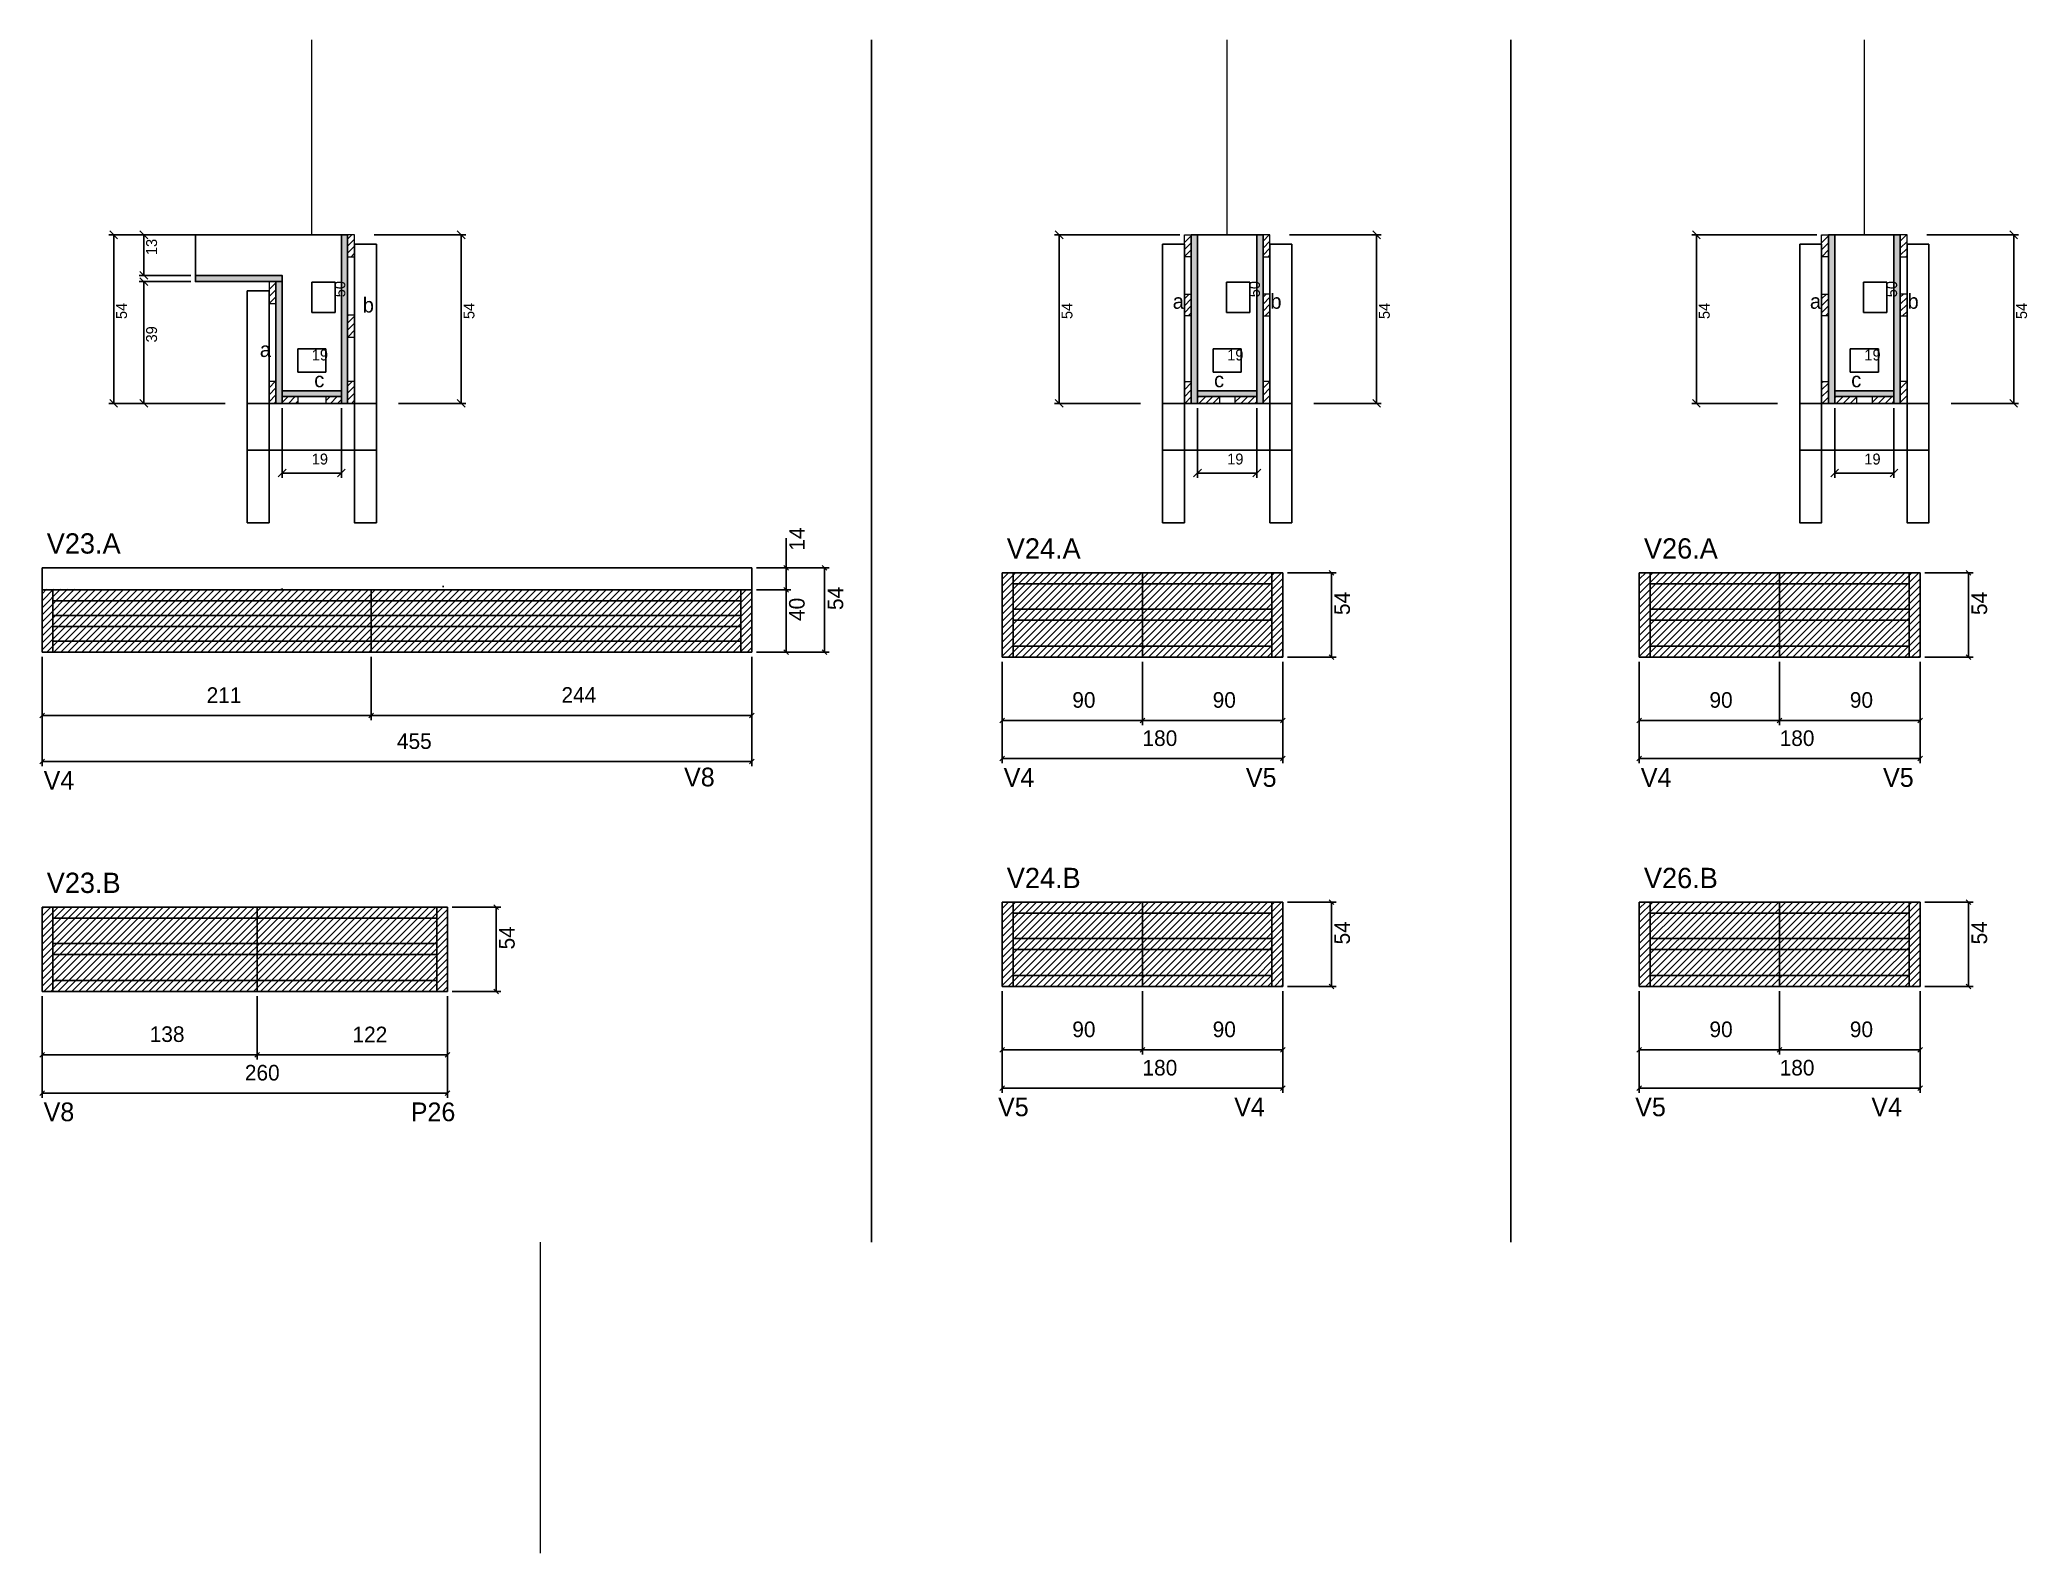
# Model space of a CAD drawing. Header units: metres. Extents: x 6166 to 7441, y 1516 to 2486.
import ezdxf

# ---------------------------------------------------------------- set-up
doc = ezdxf.new("R2010")
doc.units = ezdxf.units.M
for name, color, linetype in [('5', 7, 'Continuous'), ('CONCRETO', 7, 'Continuous'), ('COTA', 7, 'Continuous'), ('Cota Seção (2x)', 7, 'Continuous'), ('detalhes', 7, 'Continuous'), ('Hachura', 7, 'Continuous'), ('Madeira', 7, 'Continuous'), ('Painéis', 7, 'Continuous'), ('REAPROVEITAMENTO', 7, 'Continuous'), ('SARR_2.2x7', 7, 'Continuous'), ('SARR_3.5x7', 7, 'Continuous'), ('SARRAFO DE PRESSAO', 7, 'Continuous'), ('Texto Seção', 7, 'Continuous')]:
    doc.layers.add(name, color=color, linetype=linetype)

msp = doc.modelspace()

# ---------------------------------------------------------------- hatches: boundary and pattern name
at = {"layer": 'COTA'}
h = msp.add_hatch(dxfattribs=at)
h.set_pattern_fill('AR-CONC')
h.paths.add_polyline_path([(6622.8, 2133.7), (6622.8, 2147.7), (6167.8, 2147.7), (6167.8, 2133.7), (6622.8, 2133.7)])
at = {"layer": 'Hachura'}
h = msp.add_hatch(color=7, dxfattribs=at)
h.dxf.hatch_style = 1
h.paths.add_polyline_path([(6363.7, 2361.2), (6359.7, 2361.2), (6359.7, 2253.2), (6363.7, 2253.2), (6363.7, 2361.2)])
h = msp.add_hatch(dxfattribs=at)
h.set_pattern_fill('ANSI31')
h.paths.add_polyline_path([(6363.7, 2347.2), (6368.1, 2347.2), (6368.1, 2361.2), (6363.7, 2361.2), (6363.7, 2347.2)])
h = msp.add_hatch(dxfattribs=at)
h.set_pattern_fill('ANSI31')
h.paths.add_polyline_path([(6904.6, 2347.2), (6900.2, 2347.2), (6900.2, 2361.2), (6904.6, 2361.2), (6904.6, 2347.2)])
h = msp.add_hatch(color=7, dxfattribs=at)
h.dxf.hatch_style = 1
h.paths.add_polyline_path([(6908.6, 2361.2), (6904.6, 2361.2), (6904.6, 2253.2), (6908.6, 2253.2), (6908.6, 2361.2)])
h = msp.add_hatch(color=7, dxfattribs=at)
h.dxf.hatch_style = 1
h.paths.add_polyline_path([(6950.6, 2361.2), (6946.6, 2361.2), (6946.6, 2253.2), (6950.6, 2253.2), (6950.6, 2361.2)])
h = msp.add_hatch(dxfattribs=at)
h.set_pattern_fill('ANSI31')
h.paths.add_polyline_path([(6950.6, 2347.2), (6955, 2347.2), (6955, 2361.2), (6950.6, 2361.2), (6950.6, 2347.2)])
h = msp.add_hatch(dxfattribs=at)
h.set_pattern_fill('ANSI31')
h.paths.add_polyline_path([(7313.1, 2347.2), (7308.7, 2347.2), (7308.7, 2361.2), (7313.1, 2361.2), (7313.1, 2347.2)])
h = msp.add_hatch(color=7, dxfattribs=at)
h.dxf.hatch_style = 1
h.paths.add_polyline_path([(7317.1, 2361.2), (7313.1, 2361.2), (7313.1, 2253.2), (7317.1, 2253.2), (7317.1, 2361.2)])
h = msp.add_hatch(color=7, dxfattribs=at)
h.dxf.hatch_style = 1
h.paths.add_polyline_path([(7359.1, 2361.2), (7355.1, 2361.2), (7355.1, 2253.2), (7359.1, 2253.2), (7359.1, 2361.2)])
h = msp.add_hatch(dxfattribs=at)
h.set_pattern_fill('ANSI31')
h.paths.add_polyline_path([(7359.1, 2347.2), (7363.5, 2347.2), (7363.5, 2361.2), (7359.1, 2361.2), (7359.1, 2347.2)])
h = msp.add_hatch(color=7, dxfattribs=at)
h.dxf.hatch_style = 1
h.paths.add_polyline_path([(6321.7, 2331.2), (6321.7, 2335.2), (6266.1, 2335.2), (6266.1, 2331.2), (6321.7, 2331.2)])
h = msp.add_hatch(dxfattribs=at)
h.set_pattern_fill('ANSI31')
h.paths.add_polyline_path([(6313.3, 2317.2), (6317.7, 2317.2), (6317.7, 2331.2), (6313.3, 2331.2), (6313.3, 2317.2)])
h = msp.add_hatch(color=7, dxfattribs=at)
h.dxf.hatch_style = 1
h.paths.add_polyline_path([(6321.7, 2331.2), (6317.7, 2331.2), (6317.7, 2253.2), (6321.7, 2253.2), (6321.7, 2331.2)])
h = msp.add_hatch(dxfattribs=at)
h.set_pattern_fill('ANSI31')
h.paths.add_polyline_path([(6904.6, 2309.2), (6900.2, 2309.2), (6900.2, 2323.2), (6904.6, 2323.2), (6904.6, 2309.2)])
h = msp.add_hatch(dxfattribs=at)
h.set_pattern_fill('ANSI31')
h.paths.add_polyline_path([(6950.6, 2309.2), (6955, 2309.2), (6955, 2323.2), (6950.6, 2323.2), (6950.6, 2309.2)])
h = msp.add_hatch(dxfattribs=at)
h.set_pattern_fill('ANSI31')
h.paths.add_polyline_path([(7313.1, 2309.2), (7308.7, 2309.2), (7308.7, 2323.2), (7313.1, 2323.2), (7313.1, 2309.2)])
h = msp.add_hatch(dxfattribs=at)
h.set_pattern_fill('ANSI31')
h.paths.add_polyline_path([(7359.1, 2309.2), (7363.5, 2309.2), (7363.5, 2323.2), (7359.1, 2323.2), (7359.1, 2309.2)])
h = msp.add_hatch(dxfattribs=at)
h.set_pattern_fill('ANSI31')
h.paths.add_polyline_path([(6363.7, 2295.7), (6368.1, 2295.7), (6368.1, 2309.7), (6363.7, 2309.7), (6363.7, 2295.7)])
h = msp.add_hatch(dxfattribs=at)
h.set_pattern_fill('ANSI31')
h.paths.add_polyline_path([(6313.3, 2253.2), (6317.7, 2253.2), (6317.7, 2267.2), (6313.3, 2267.2), (6313.3, 2253.2)])
h = msp.add_hatch(color=7, dxfattribs=at)
h.dxf.hatch_style = 1
h.paths.add_polyline_path([(6359.7, 2257.6), (6359.7, 2261.2), (6321.7, 2261.2), (6321.7, 2257.6), (6359.7, 2257.6)])
h = msp.add_hatch(dxfattribs=at)
h.set_pattern_fill('ANSI31')
h.paths.add_polyline_path([(6321.7, 2253.2), (6321.7, 2257.6), (6331.7, 2257.6), (6331.7, 2253.2), (6321.7, 2253.2)])
h = msp.add_hatch(dxfattribs=at)
h.set_pattern_fill('ANSI31')
h.paths.add_polyline_path([(6359.7, 2253.2), (6359.7, 2257.6), (6349.7, 2257.6), (6349.7, 2253.2), (6359.7, 2253.2)])
h = msp.add_hatch(dxfattribs=at)
h.set_pattern_fill('ANSI31')
h.paths.add_polyline_path([(6363.7, 2253.2), (6368.1, 2253.2), (6368.1, 2267.2), (6363.7, 2267.2), (6363.7, 2253.2)])
h = msp.add_hatch(dxfattribs=at)
h.set_pattern_fill('ANSI31')
h.paths.add_polyline_path([(6904.6, 2253.2), (6900.2, 2253.2), (6900.2, 2267.2), (6904.6, 2267.2), (6904.6, 2253.2)])
h = msp.add_hatch(color=7, dxfattribs=at)
h.dxf.hatch_style = 1
h.paths.add_polyline_path([(6946.6, 2257.6), (6946.6, 2261.2), (6908.6, 2261.2), (6908.6, 2257.6), (6946.6, 2257.6)])
h = msp.add_hatch(dxfattribs=at)
h.set_pattern_fill('ANSI31')
h.paths.add_polyline_path([(6908.6, 2253.2), (6908.6, 2257.6), (6922.6, 2257.6), (6922.6, 2253.2), (6908.6, 2253.2)])
h = msp.add_hatch(dxfattribs=at)
h.set_pattern_fill('ANSI31')
h.paths.add_polyline_path([(6946.6, 2253.2), (6946.6, 2257.6), (6932.6, 2257.6), (6932.6, 2253.2), (6946.6, 2253.2)])
h = msp.add_hatch(dxfattribs=at)
h.set_pattern_fill('ANSI31')
h.paths.add_polyline_path([(6950.6, 2253.2), (6955, 2253.2), (6955, 2267.2), (6950.6, 2267.2), (6950.6, 2253.2)])
h = msp.add_hatch(dxfattribs=at)
h.set_pattern_fill('ANSI31')
h.paths.add_polyline_path([(7313.1, 2253.2), (7308.7, 2253.2), (7308.7, 2267.2), (7313.1, 2267.2), (7313.1, 2253.2)])
h = msp.add_hatch(color=7, dxfattribs=at)
h.dxf.hatch_style = 1
h.paths.add_polyline_path([(7355.1, 2257.6), (7355.1, 2261.2), (7317.1, 2261.2), (7317.1, 2257.6), (7355.1, 2257.6)])
h = msp.add_hatch(dxfattribs=at)
h.set_pattern_fill('ANSI31')
h.paths.add_polyline_path([(7317.1, 2253.2), (7317.1, 2257.6), (7331.1, 2257.6), (7331.1, 2253.2), (7317.1, 2253.2)])
h = msp.add_hatch(dxfattribs=at)
h.set_pattern_fill('ANSI31')
h.paths.add_polyline_path([(7355.1, 2253.2), (7355.1, 2257.6), (7341.1, 2257.6), (7341.1, 2253.2), (7355.1, 2253.2)])
h = msp.add_hatch(dxfattribs=at)
h.set_pattern_fill('ANSI31')
h.paths.add_polyline_path([(7359.1, 2253.2), (7363.5, 2253.2), (7363.5, 2267.2), (7359.1, 2267.2), (7359.1, 2253.2)])
at = {"layer": 'REAPROVEITAMENTO'}
h = msp.add_hatch(dxfattribs=at)
h.set_pattern_fill('ANSI31')
h.paths.add_polyline_path([(6963.3, 2090.5), (6963.3, 2144.6), (6783.3, 2144.8), (6783.3, 2090.7), (6963.3, 2090.5)])
h = msp.add_hatch(dxfattribs=at)
h.set_pattern_fill('ANSI31')
h.paths.add_polyline_path([(7371.8, 2090.5), (7371.8, 2144.6), (7191.8, 2144.8), (7191.8, 2090.7), (7371.8, 2090.5)])
h = msp.add_hatch(dxfattribs=at)
h.set_pattern_fill('ANSI31')
h.paths.add_polyline_path([(6167.8, 2093.8), (6167.8, 2134), (6622.8, 2133.8), (6622.8, 2093.7), (6167.8, 2093.8)])
h = msp.add_hatch(dxfattribs=at)
h.set_pattern_fill('ANSI31')
h.paths.add_polyline_path([(6167.8, 1876.3), (6167.8, 1930.4), (6427.8, 1930.2), (6427.8, 1876), (6167.8, 1876.3)])
h = msp.add_hatch(dxfattribs=at)
h.set_pattern_fill('ANSI31')
h.paths.add_polyline_path([(6963.3, 1879.3), (6963.3, 1933.4), (6783.3, 1933.6), (6783.3, 1879.5), (6963.3, 1879.3)])
h = msp.add_hatch(dxfattribs=at)
h.set_pattern_fill('ANSI31')
h.paths.add_polyline_path([(7371.8, 1879.3), (7371.8, 1933.4), (7191.8, 1933.6), (7191.8, 1879.5), (7371.8, 1879.3)])

# ---------------------------------------------------------------- linework, layer by layer
at = {"layer": 'CONCRETO', "color": 251, "lineweight": 25}
for points in [[(6266.1, 2335.2), (6266.1, 2361.2), (6321.7, 2361.2), (6321.7, 2361.2), (6359.7, 2361.2), (6359.7, 2261.2), (6321.7, 2261.2), (6321.7, 2335.2)], [(6908.6, 2361.2), (6908.6, 2361.2), (6946.6, 2361.2), (6946.6, 2333.2), (6946.6, 2333.2), (6946.6, 2261.2), (6908.6, 2261.2), (6908.6, 2361.2)], [(7317.1, 2361.2), (7317.1, 2361.2), (7355.1, 2361.2), (7355.1, 2333.2), (7355.1, 2333.2), (7355.1, 2261.2), (7317.1, 2261.2), (7317.1, 2361.2)]]:
    msp.add_lwpolyline(points, close=True, dxfattribs=at)
at = {"layer": 'COTA', "color": 241, "lineweight": 25}
for p, q in [((6699.6, 2486.2), (6699.6, 1715.5)), ((7109.4, 2486.2), (7109.4, 1715.5)), ((6167.8, 2133.7), (6167.8, 2147.7)), ((6167.8, 2147.7), (6622.8, 2147.7)), ((6622.8, 2133.7), (6622.8, 2147.7))]:
    msp.add_line(p, q, dxfattribs=at)
at = {"layer": 'COTA', "color": 4, "lineweight": 25}
for p, q in [((6310.7, 2361.2), (6210.7, 2361.2)), ((6213.7, 2253.2), (6213.7, 2361.2)), ((6263.1, 2361.2), (6230, 2361.2)), ((6233, 2361.2), (6233, 2335.2)), ((6380.7, 2361.2), (6439.5, 2361.2)), ((6436.5, 2253.2), (6436.5, 2361.2)), ((6897.2, 2361.2), (6816.9, 2361.2)), ((6819.9, 2361.2), (6819.9, 2253.2)), ((6967.6, 2361.2), (7026.4, 2361.2)), ((7023.4, 2253.2), (7023.4, 2361.2)), ((7305.7, 2361.2), (7225.4, 2361.2)), ((7228.4, 2361.2), (7228.4, 2253.2)), ((7376.1, 2361.2), (7434.9, 2361.2)), ((7431.9, 2253.2), (7431.9, 2361.2)), ((6263.1, 2335.2), (6230, 2335.2)), ((6263.1, 2331.2), (6230, 2331.2)), ((6233, 2331.2), (6233, 2253.2)), ((6285.1, 2253.2), (6210.7, 2253.2)), ((6285.1, 2253.2), (6230, 2253.2)), ((6321.7, 2250.2), (6321.7, 2205.5)), ((6359.7, 2250.2), (6359.7, 2205.5)), ((6396.3, 2253.2), (6439.5, 2253.2)), ((6872, 2253.2), (6816.9, 2253.2)), ((6908.6, 2250.2), (6908.6, 2205.5)), ((6946.6, 2250.2), (6946.6, 2205.5)), ((6983.2, 2253.2), (7026.4, 2253.2)), ((7280.5, 2253.2), (7225.4, 2253.2)), ((7317.1, 2250.2), (7317.1, 2205.5)), ((7355.1, 2250.2), (7355.1, 2205.5)), ((7391.7, 2253.2), (7434.9, 2253.2)), ((6321.7, 2208.5), (6359.7, 2208.5)), ((6908.6, 2208.5), (6946.6, 2208.5)), ((7317.1, 2208.5), (7355.1, 2208.5)), ((6644.8, 2147.7), (6644.8, 2166.8)), ((6625.8, 2147.7), (6647.8, 2147.7)), ((6625.8, 2147.7), (6672.5, 2147.7)), ((6644.8, 2133.7), (6644.8, 2147.7)), ((6669.5, 2147.7), (6669.5, 2093.7)), ((6966.3, 2144.5), (6997.4, 2144.5)), ((6994.4, 2144.5), (6994.4, 2090.5)), ((7374.8, 2144.5), (7405.9, 2144.5)), ((7402.9, 2144.5), (7402.9, 2090.5)), ((6625.8, 2133.7), (6647.8, 2133.7)), ((6625.8, 2133.7), (6647.8, 2133.7)), ((6644.8, 2093.7), (6644.8, 2133.7)), ((6167.8, 2090.7), (6167.8, 2050.2)), ((6167.8, 2090.7), (6167.8, 2020.6)), ((6378.8, 2090.7), (6378.8, 2050.2)), ((6378.8, 2090.7), (6378.8, 2050.2)), ((6622.8, 2090.7), (6622.8, 2050.2)), ((6622.8, 2090.7), (6622.8, 2020.6)), ((6625.8, 2093.7), (6647.8, 2093.7)), ((6625.8, 2093.7), (6672.5, 2093.7)), ((6966.3, 2090.5), (6997.4, 2090.5)), ((7374.8, 2090.5), (7405.9, 2090.5)), ((6783.3, 2087.5), (6783.3, 2047)), ((6783.3, 2087.5), (6783.3, 2022.5)), ((6873.3, 2087.5), (6873.3, 2047)), ((6873.3, 2087.5), (6873.3, 2047)), ((6963.3, 2087.5), (6963.3, 2047)), ((6963.3, 2087.5), (6963.3, 2022.5)), ((7191.8, 2087.5), (7191.8, 2047)), ((7191.8, 2087.5), (7191.8, 2022.5)), ((7281.8, 2087.5), (7281.8, 2047)), ((7281.8, 2087.5), (7281.8, 2047)), ((7371.8, 2087.5), (7371.8, 2047)), ((7371.8, 2087.5), (7371.8, 2022.5)), ((6167.8, 2053.2), (6378.8, 2053.2)), ((6378.8, 2053.2), (6622.8, 2053.2)), ((6783.3, 2050), (6873.3, 2050)), ((6873.3, 2050), (6963.3, 2050)), ((7191.8, 2050), (7281.8, 2050)), ((7281.8, 2050), (7371.8, 2050)), ((6167.8, 2023.6), (6622.8, 2023.6)), ((6783.3, 2025.5), (6963.3, 2025.5)), ((7191.8, 2025.5), (7371.8, 2025.5)), ((6430.8, 1930.2), (6461.9, 1930.2)), ((6458.9, 1930.2), (6458.9, 1876.2)), ((6966.3, 1933.4), (6997.4, 1933.4)), ((6994.4, 1933.4), (6994.4, 1879.4)), ((7374.8, 1933.4), (7405.9, 1933.4)), ((7402.9, 1933.4), (7402.9, 1879.4)), ((6167.8, 1873.2), (6167.8, 1832.6)), ((6167.8, 1873.2), (6167.8, 1808.1)), ((6305.8, 1873.2), (6305.8, 1832.6)), ((6305.8, 1873.2), (6305.8, 1832.6)), ((6427.8, 1873.2), (6427.8, 1832.6)), ((6427.8, 1873.2), (6427.8, 1808.1)), ((6430.8, 1876.2), (6461.9, 1876.2)), ((6783.3, 1876.4), (6783.3, 1835.8)), ((6783.3, 1876.4), (6783.3, 1811.3)), ((6873.3, 1876.4), (6873.3, 1835.8)), ((6873.3, 1876.4), (6873.3, 1835.8)), ((6963.3, 1876.4), (6963.3, 1835.8)), ((6963.3, 1876.4), (6963.3, 1811.3)), ((6966.3, 1879.4), (6997.4, 1879.4)), ((7191.8, 1876.4), (7191.8, 1835.8)), ((7191.8, 1876.4), (7191.8, 1811.3)), ((7281.8, 1876.4), (7281.8, 1835.8)), ((7281.8, 1876.4), (7281.8, 1835.8)), ((7371.8, 1876.4), (7371.8, 1835.8)), ((7371.8, 1876.4), (7371.8, 1811.3)), ((7374.8, 1879.4), (7405.9, 1879.4)), ((6167.8, 1835.6), (6305.8, 1835.6)), ((6305.8, 1835.6), (6427.8, 1835.6)), ((6783.3, 1838.8), (6873.3, 1838.8)), ((6873.3, 1838.8), (6963.3, 1838.8)), ((7191.8, 1838.8), (7281.8, 1838.8)), ((7281.8, 1838.8), (7371.8, 1838.8)), ((6167.8, 1811.1), (6427.8, 1811.1)), ((6783.3, 1814.3), (6963.3, 1814.3)), ((7191.8, 1814.3), (7371.8, 1814.3))]:
    msp.add_line(p, q, dxfattribs=at)
at = {"layer": 'COTA', "color": 0, "lineweight": 25}
for p, q in [((6646.3, 2146.2), (6643.3, 2149.2)), ((6671, 2146.2), (6668, 2149.2)), ((6995.9, 2143), (6992.9, 2146)), ((7404.4, 2143), (7401.4, 2146)), ((6646.3, 2132.2), (6643.3, 2135.2)), ((6643.3, 2135.2), (6646.3, 2132.2)), ((6643.3, 2095.2), (6646.3, 2092.2)), ((6668, 2095.2), (6671, 2092.2)), ((6992.9, 2092), (6995.9, 2089)), ((7401.4, 2092), (7404.4, 2089)), ((6169.3, 2054.7), (6166.3, 2051.7)), ((6377.3, 2051.7), (6380.3, 2054.7)), ((6380.3, 2054.7), (6377.3, 2051.7)), ((6621.3, 2051.7), (6624.3, 2054.7)), ((6784.8, 2051.5), (6781.8, 2048.5)), ((6871.8, 2048.5), (6874.8, 2051.5)), ((6874.8, 2051.5), (6871.8, 2048.5)), ((6961.8, 2048.5), (6964.8, 2051.5)), ((7193.3, 2051.5), (7190.3, 2048.5)), ((7280.3, 2048.5), (7283.3, 2051.5)), ((7283.3, 2051.5), (7280.3, 2048.5)), ((7370.3, 2048.5), (7373.3, 2051.5)), ((6784.8, 2027), (6781.8, 2024)), ((6961.8, 2024), (6964.8, 2027)), ((7193.3, 2027), (7190.3, 2024)), ((7370.3, 2024), (7373.3, 2027)), ((6169.3, 2025.1), (6166.3, 2022.1)), ((6621.3, 2022.1), (6624.3, 2025.1)), ((6460.4, 1928.7), (6457.4, 1931.7)), ((6995.9, 1931.9), (6992.9, 1934.9)), ((7404.4, 1931.9), (7401.4, 1934.9)), ((6457.4, 1877.7), (6460.4, 1874.7)), ((6992.9, 1880.9), (6995.9, 1877.9)), ((7401.4, 1880.9), (7404.4, 1877.9)), ((6169.3, 1837.1), (6166.3, 1834.1)), ((6304.3, 1834.1), (6307.3, 1837.1)), ((6307.3, 1837.1), (6304.3, 1834.1)), ((6426.3, 1834.1), (6429.3, 1837.1)), ((6784.8, 1840.3), (6781.8, 1837.3)), ((6871.8, 1837.3), (6874.8, 1840.3)), ((6874.8, 1840.3), (6871.8, 1837.3)), ((6961.8, 1837.3), (6964.8, 1840.3)), ((7193.3, 1840.3), (7190.3, 1837.3)), ((7280.3, 1837.3), (7283.3, 1840.3)), ((7283.3, 1840.3), (7280.3, 1837.3)), ((7370.3, 1837.3), (7373.3, 1840.3)), ((6169.3, 1812.6), (6166.3, 1809.6)), ((6426.3, 1809.6), (6429.3, 1812.6)), ((6784.8, 1815.8), (6781.8, 1812.8)), ((6961.8, 1812.8), (6964.8, 1815.8)), ((7193.3, 1815.8), (7190.3, 1812.8)), ((7370.3, 1812.8), (7373.3, 1815.8))]:
    msp.add_line(p, q, dxfattribs=at)
for points in [[(6216.2, 2358.7), (6211.2, 2363.7)], [(6235.5, 2358.7), (6230.5, 2363.7)], [(6439, 2358.7), (6434, 2363.7)], [(6822.4, 2358.7), (6817.4, 2363.7)], [(7025.9, 2358.7), (7020.9, 2363.7)], [(7230.9, 2358.7), (7225.9, 2363.7)], [(7434.4, 2358.7), (7429.4, 2363.7)], [(6230.5, 2337.7), (6235.5, 2332.7)], [(6235.5, 2328.7), (6230.5, 2333.7)], [(6211.2, 2255.7), (6216.2, 2250.7)], [(6230.5, 2255.7), (6235.5, 2250.7)], [(6434, 2255.7), (6439, 2250.7)], [(6817.4, 2255.7), (6822.4, 2250.7)], [(7020.9, 2255.7), (7025.9, 2250.7)], [(7225.9, 2255.7), (7230.9, 2250.7)], [(7429.4, 2255.7), (7434.4, 2250.7)], [(6324.2, 2211), (6319.2, 2206)], [(6357.2, 2206), (6362.2, 2211)], [(6911.1, 2211), (6906.1, 2206)], [(6944.1, 2206), (6949.1, 2211)], [(7319.6, 2211), (7314.6, 2206)], [(7352.6, 2206), (7357.6, 2211)]]:
    msp.add_lwpolyline(points, dxfattribs=at)
at = {"layer": 'Cota Seção (2x)', "color": 180, "lineweight": 25}
for p, q in [((6355.7, 2330.9), (6340.7, 2330.9)), ((6340.7, 2330.9), (6340.7, 2311.5)), ((6355.7, 2311.5), (6355.7, 2330.9)), ((6942.1, 2330.9), (6927.1, 2330.9)), ((6927.1, 2330.9), (6927.1, 2311.5)), ((6942.1, 2311.5), (6942.1, 2330.9)), ((7350.6, 2330.9), (7335.6, 2330.9)), ((7335.6, 2330.9), (7335.6, 2311.5)), ((7350.6, 2311.5), (7350.6, 2330.9)), ((6340.7, 2311.5), (6355.7, 2311.5)), ((6927.1, 2311.5), (6942.1, 2311.5)), ((7335.6, 2311.5), (7350.6, 2311.5)), ((6349.7, 2288.2), (6331.7, 2288.2)), ((6331.7, 2288.2), (6331.7, 2273.2)), ((6349.7, 2273.2), (6349.7, 2288.2)), ((6936.6, 2288.2), (6918.6, 2288.2)), ((6918.6, 2288.2), (6918.6, 2273.2)), ((6936.6, 2273.2), (6936.6, 2288.2)), ((7345.1, 2288.2), (7327.1, 2288.2)), ((7327.1, 2288.2), (7327.1, 2273.2)), ((7345.1, 2273.2), (7345.1, 2288.2)), ((6331.7, 2273.2), (6349.7, 2273.2)), ((6918.6, 2273.2), (6936.6, 2273.2)), ((7327.1, 2273.2), (7345.1, 2273.2))]:
    msp.add_line(p, q, dxfattribs=at)
at = {"layer": 'Madeira', "color": 126, "lineweight": 18}
for points in [[(6363.7, 2347.2), (6368.1, 2347.2), (6368.1, 2361.2), (6363.7, 2361.2)], [(6904.6, 2347.2), (6900.2, 2347.2), (6900.2, 2361.2), (6904.6, 2361.2)], [(6950.6, 2347.2), (6955, 2347.2), (6955, 2361.2), (6950.6, 2361.2)], [(7313.1, 2347.2), (7308.7, 2347.2), (7308.7, 2361.2), (7313.1, 2361.2)], [(7359.1, 2347.2), (7363.5, 2347.2), (7363.5, 2361.2), (7359.1, 2361.2)], [(6313.3, 2317.2), (6317.7, 2317.2), (6317.7, 2331.2), (6313.3, 2331.2)], [(6904.6, 2309.2), (6900.2, 2309.2), (6900.2, 2323.2), (6904.6, 2323.2)], [(6950.6, 2309.2), (6955, 2309.2), (6955, 2323.2), (6950.6, 2323.2)], [(7313.1, 2309.2), (7308.7, 2309.2), (7308.7, 2323.2), (7313.1, 2323.2)], [(7359.1, 2309.2), (7363.5, 2309.2), (7363.5, 2323.2), (7359.1, 2323.2)], [(6363.7, 2295.7), (6368.1, 2295.7), (6368.1, 2309.7), (6363.7, 2309.7)], [(6313.3, 2253.2), (6317.7, 2253.2), (6317.7, 2267.2), (6313.3, 2267.2)], [(6321.7, 2253.2), (6321.7, 2257.6), (6331.7, 2257.6), (6331.7, 2253.2)], [(6359.7, 2253.2), (6359.7, 2257.6), (6349.7, 2257.6), (6349.7, 2253.2)], [(6363.7, 2253.2), (6368.1, 2253.2), (6368.1, 2267.2), (6363.7, 2267.2)], [(6904.6, 2253.2), (6900.2, 2253.2), (6900.2, 2267.2), (6904.6, 2267.2)], [(6908.6, 2253.2), (6908.6, 2257.6), (6922.6, 2257.6), (6922.6, 2253.2)], [(6946.6, 2253.2), (6946.6, 2257.6), (6932.6, 2257.6), (6932.6, 2253.2)], [(6950.6, 2253.2), (6955, 2253.2), (6955, 2267.2), (6950.6, 2267.2)], [(7313.1, 2253.2), (7308.7, 2253.2), (7308.7, 2267.2), (7313.1, 2267.2)], [(7317.1, 2253.2), (7317.1, 2257.6), (7331.1, 2257.6), (7331.1, 2253.2)], [(7355.1, 2253.2), (7355.1, 2257.6), (7341.1, 2257.6), (7341.1, 2253.2)], [(7359.1, 2253.2), (7363.5, 2253.2), (7363.5, 2267.2), (7359.1, 2267.2)]]:
    msp.add_lwpolyline(points, close=True, dxfattribs=at)
at = {"layer": 'Painéis', "color": 200, "lineweight": 25}
for p, q in [((6783.3, 2144.5), (6963.3, 2144.5)), ((6783.3, 2090.5), (6783.3, 2144.5)), ((6873.3, 2090.5), (6873.3, 2144.5)), ((6963.3, 2090.5), (6963.3, 2144.5)), ((7191.8, 2144.5), (7371.8, 2144.5)), ((7191.8, 2090.5), (7191.8, 2144.5)), ((7281.8, 2090.5), (7281.8, 2144.5)), ((7371.8, 2090.5), (7371.8, 2144.5)), ((6167.8, 2133.7), (6622.8, 2133.7)), ((6167.8, 2093.7), (6167.8, 2133.7)), ((6378.8, 2093.7), (6378.8, 2133.7)), ((6622.8, 2093.7), (6622.8, 2133.7)), ((6167.8, 2093.7), (6622.8, 2093.7)), ((6783.3, 2090.5), (6963.3, 2090.5)), ((7191.8, 2090.5), (7371.8, 2090.5)), ((6167.8, 1930.2), (6427.8, 1930.2)), ((6167.8, 1876.2), (6167.8, 1930.2)), ((6305.8, 1876.2), (6305.8, 1930.2)), ((6427.8, 1876.2), (6427.8, 1930.2)), ((6783.3, 1933.4), (6963.3, 1933.4)), ((6783.3, 1879.4), (6783.3, 1933.4)), ((6873.3, 1879.4), (6873.3, 1933.4)), ((6963.3, 1879.4), (6963.3, 1933.4)), ((7191.8, 1933.4), (7371.8, 1933.4)), ((7191.8, 1879.4), (7191.8, 1933.4)), ((7281.8, 1879.4), (7281.8, 1933.4)), ((7371.8, 1879.4), (7371.8, 1933.4)), ((6167.8, 1876.2), (6427.8, 1876.2)), ((6783.3, 1879.4), (6963.3, 1879.4)), ((7191.8, 1879.4), (7371.8, 1879.4))]:
    msp.add_line(p, q, dxfattribs=at)
for points in [[(6363.7, 2361.2), (6359.7, 2361.2), (6359.7, 2253.2), (6363.7, 2253.2)], [(6904.6, 2361.2), (6908.6, 2361.2), (6908.6, 2253.2), (6904.6, 2253.2)], [(6950.6, 2361.2), (6946.6, 2361.2), (6946.6, 2253.2), (6950.6, 2253.2)], [(7313.1, 2361.2), (7317.1, 2361.2), (7317.1, 2253.2), (7313.1, 2253.2)], [(7359.1, 2361.2), (7355.1, 2361.2), (7355.1, 2253.2), (7359.1, 2253.2)], [(6321.7, 2331.2), (6321.7, 2335.2), (6266.1, 2335.2), (6266.1, 2331.2)], [(6317.7, 2331.2), (6321.7, 2331.2), (6321.7, 2253.2), (6317.7, 2253.2)], [(6359.7, 2257.6), (6359.7, 2261.2), (6321.7, 2261.2), (6321.7, 2257.6)], [(6946.6, 2257.6), (6946.6, 2261.2), (6908.6, 2261.2), (6908.6, 2257.6)], [(7355.1, 2257.6), (7355.1, 2261.2), (7317.1, 2261.2), (7317.1, 2257.6)]]:
    msp.add_lwpolyline(points, close=True, dxfattribs=at)
at = {"layer": 'SARR_2.2x7', "color": 40, "lineweight": 25}
for p, q in [((6790.3, 2090.5), (6790.3, 2144.5)), ((6956.3, 2090.5), (6956.3, 2144.5)), ((7198.8, 2090.5), (7198.8, 2144.5)), ((7364.8, 2090.5), (7364.8, 2144.5)), ((6174.8, 2093.7), (6174.8, 2133.7)), ((6615.8, 2093.7), (6615.8, 2133.7)), ((6790.3, 2137.5), (6873.3, 2137.5)), ((6873.3, 2137.5), (6956.3, 2137.5)), ((7198.8, 2137.5), (7281.8, 2137.5)), ((7281.8, 2137.5), (7364.8, 2137.5)), ((6174.8, 2126.7), (6615.8, 2126.7)), ((6174.8, 2117.2), (6378.8, 2117.2)), ((6378.8, 2117.2), (6615.8, 2117.2)), ((6790.3, 2121.3), (6873.3, 2121.3)), ((6873.3, 2121.3), (6956.3, 2121.3)), ((7198.8, 2121.3), (7281.8, 2121.3)), ((7281.8, 2121.3), (7364.8, 2121.3)), ((6174.8, 2110.2), (6378.8, 2110.2)), ((6378.8, 2110.2), (6615.8, 2110.2)), ((6790.3, 2114.3), (6873.3, 2114.3)), ((6873.3, 2114.3), (6956.3, 2114.3)), ((7198.8, 2114.3), (7281.8, 2114.3)), ((7281.8, 2114.3), (7364.8, 2114.3)), ((6174.8, 2100.7), (6615.8, 2100.7)), ((6790.3, 2097.5), (6873.3, 2097.5)), ((6873.3, 2097.5), (6956.3, 2097.5)), ((7198.8, 2097.5), (7281.8, 2097.5)), ((7281.8, 2097.5), (7364.8, 2097.5)), ((6174.8, 1876.2), (6174.8, 1930.2)), ((6420.8, 1876.2), (6420.8, 1930.2)), ((6790.3, 1879.4), (6790.3, 1933.4)), ((6790.3, 1926.4), (6873.3, 1926.4)), ((6873.3, 1926.4), (6956.3, 1926.4)), ((6956.3, 1879.4), (6956.3, 1933.4)), ((7198.8, 1879.4), (7198.8, 1933.4)), ((7198.8, 1926.4), (7281.8, 1926.4)), ((7281.8, 1926.4), (7364.8, 1926.4)), ((7364.8, 1879.4), (7364.8, 1933.4)), ((6174.8, 1923.2), (6305.8, 1923.2)), ((6305.8, 1923.2), (6420.8, 1923.2)), ((6174.8, 1907), (6305.8, 1907)), ((6174.8, 1900), (6305.8, 1900)), ((6305.8, 1907), (6420.8, 1907)), ((6305.8, 1900), (6420.8, 1900)), ((6790.3, 1910.1), (6873.3, 1910.1)), ((6790.3, 1903.1), (6873.3, 1903.1)), ((6873.3, 1910.1), (6956.3, 1910.1)), ((6873.3, 1903.1), (6956.3, 1903.1)), ((7198.8, 1910.1), (7281.8, 1910.1)), ((7198.8, 1903.1), (7281.8, 1903.1)), ((7281.8, 1910.1), (7364.8, 1910.1)), ((7281.8, 1903.1), (7364.8, 1903.1)), ((6790.3, 1886.4), (6873.3, 1886.4)), ((6873.3, 1886.4), (6956.3, 1886.4)), ((7198.8, 1886.4), (7281.8, 1886.4)), ((7281.8, 1886.4), (7364.8, 1886.4)), ((6174.8, 1883.2), (6305.8, 1883.2)), ((6305.8, 1883.2), (6420.8, 1883.2))]:
    msp.add_line(p, q, dxfattribs=at)
at = {"layer": 'SARR_3.5x7', "color": 81, "lineweight": 25}
for points in [[(6382.1, 2355.2), (6368.1, 2355.2), (6368.1, 2176.7), (6382.1, 2176.7)], [(6886.2, 2355.2), (6900.2, 2355.2), (6900.2, 2176.7), (6886.2, 2176.7)], [(6969, 2355.2), (6955, 2355.2), (6955, 2176.7), (6969, 2176.7)], [(7294.7, 2355.2), (7308.7, 2355.2), (7308.7, 2176.7), (7294.7, 2176.7)], [(7377.5, 2355.2), (7363.5, 2355.2), (7363.5, 2176.7), (7377.5, 2176.7)], [(6299.3, 2325.2), (6313.3, 2325.2), (6313.3, 2176.7), (6299.3, 2176.7)], [(6299.3, 2253.2), (6382.1, 2253.2), (6382.1, 2223.2), (6299.3, 2223.2)], [(6886.2, 2253.2), (6969, 2253.2), (6969, 2223.2), (6886.2, 2223.2)], [(7294.7, 2253.2), (7377.5, 2253.2), (7377.5, 2223.2), (7294.7, 2223.2)]]:
    msp.add_lwpolyline(points, close=True, dxfattribs=at)
at = {"layer": 'SARRAFO DE PRESSAO', "color": 30, "lineweight": 9}
msp.add_line((6487.4, 1516.2), (6487.4, 1715.5), dxfattribs=at)
at = {"layer": 'Texto Seção', "color": 252, "lineweight": 15}
for p, q in [((6340.7, 2361.2), (6340.7, 2486.2)), ((6927.6, 2361.2), (6927.6, 2486.2)), ((7336.1, 2361.2), (7336.1, 2486.2))]:
    msp.add_line(p, q, dxfattribs=at)

# ---------------------------------------------------------------- texts
at = {"layer": '5', "color": 5, "lineweight": 25}
for s, p in [('V4', (6168.8, 2005.6)), ('V8', (6579.4, 2007.7)), ('V4', (6784.3, 2007.4)), ('V5', (6939.6, 2007.4)), ('V4', (7192.8, 2007.4)), ('V5', (7348.1, 2007.4)), ('V8', (6168.8, 1793.1)), ('P26', (6404.2, 1793.1)), ('V5', (6780.7, 1796.3)), ('V4', (6932.1, 1796.3)), ('V5', (7189.2, 1796.3)), ('V4', (7340.6, 1796.3))]:
    msp.add_text(s, height=12, rotation=0, dxfattribs=at).set_placement(p)
at = {"layer": 'COTA', "color": 1, "lineweight": 25}
for s, p in [('13', (6241.5, 2348.2)), ('54', (6222.2, 2307.2)), ('54', (6445, 2307.2)), ('54', (6828.4, 2307.2)), ('54', (7031.9, 2307.2)), ('54', (7236.9, 2307.2)), ('54', (7440.4, 2307.2)), ('39', (6241.5, 2292.2))]:
    msp.add_text(s, height=7, rotation=90, dxfattribs=at).set_placement(p)
for p in [(6340.7, 2214), (6927.6, 2214), (7336.1, 2214)]:
    msp.add_text('19', height=7, dxfattribs=at).set_placement(p)
at = {"layer": 'COTA', "color": 240, "lineweight": 25}
for s, p in [('14', (6656.8, 2158.8)), ('40', (6656.7, 2113.7)), ('54', (6681.4, 2120.7)), ('54', (7006.3, 2117.5)), ('54', (7414.8, 2117.5)), ('54', (6470.8, 1903.2)), ('54', (7006.3, 1906.4)), ('54', (7414.8, 1906.4))]:
    msp.add_text(s, height=10, rotation=90, dxfattribs=at).set_placement(p)
for s, p in [('211', (6273.3, 2061.2)), ('244', (6500.8, 2061.3)), ('90', (6828.3, 2058.1)), ('90', (6918.3, 2058.1)), ('90', (7236.8, 2058.1)), ('90', (7326.8, 2058.1)), ('455', (6395.3, 2031.7)), ('180', (6873.3, 2033.6)), ('180', (7281.8, 2033.6)), ('138', (6236.8, 1843.9)), ('122', (6366.8, 1843.7)), ('90', (6828.3, 1847)), ('90', (6918.3, 1847)), ('90', (7236.8, 1847)), ('90', (7326.8, 1847)), ('260', (6297.8, 1819.2)), ('180', (6873.3, 1822.4)), ('180', (7281.8, 1822.4))]:
    msp.add_text(s, height=10, dxfattribs=at).set_placement(p)
at = {"layer": 'Cota Seção (2x)', "color": 1, "lineweight": 25}
for p in [(6362.2, 2321.2), (6948.6, 2321.2), (7357.1, 2321.2)]:
    msp.add_text('50', height=7, rotation=90, dxfattribs=at).set_placement(p)
for p in [(6340.7, 2280.7), (6927.6, 2280.7), (7336.1, 2280.7)]:
    msp.add_text('19', height=7, dxfattribs=at).set_placement(p)
at = {"layer": 'detalhes', "color": 4, "lineweight": 25}
for s, p in [('b', (6373.4, 2311.4)), ('a', (6892.7, 2313.8)), ('b', (6955.3, 2313.8)), ('a', (7301.2, 2313.8)), ('b', (7363.8, 2313.8)), ('a', (6307.4, 2282.9)), ('c', (6342.3, 2263.5)), ('c', (6919.2, 2263.5)), ('c', (7327.7, 2263.5))]:
    msp.add_text(s, height=9.6, dxfattribs=at).set_placement(p)
at = {"layer": 'Texto Seção', "color": 7, "lineweight": 15}
for s, p in [('V23.A', (6170.8, 2156.9)), ('V24.A', (6786.3, 2153.7)), ('V26.A', (7194.8, 2153.7)), ('V23.B', (6170.8, 1939.4)), ('V24.B', (6786.3, 1942.5)), ('V26.B', (7194.8, 1942.5))]:
    msp.add_text(s, height=13, dxfattribs=at).set_placement(p)

doc.saveas('drawing.dxf')
